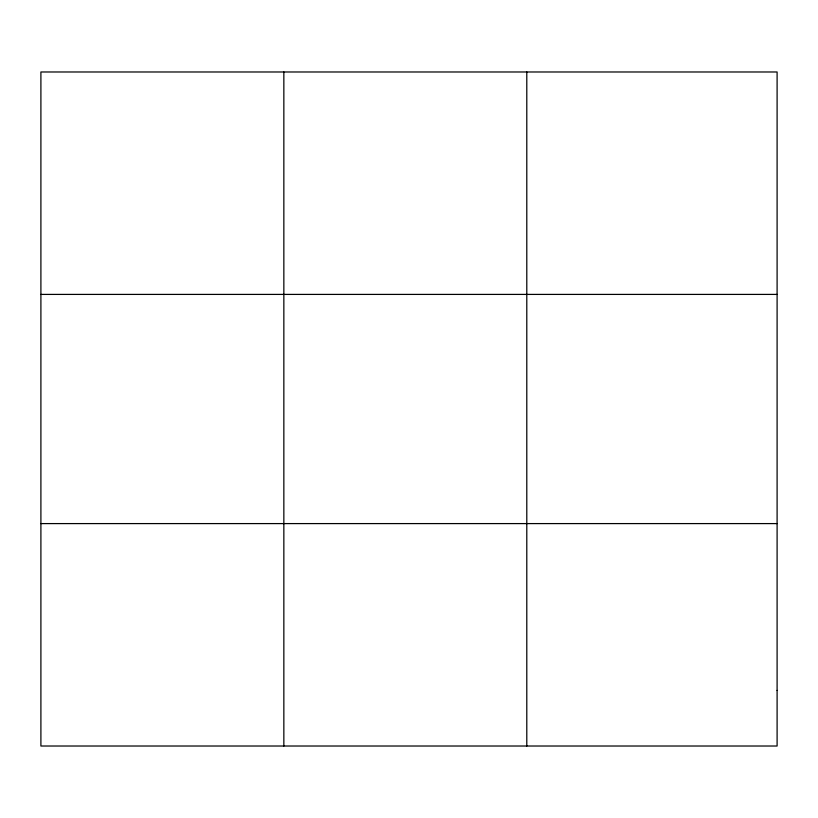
<?xml version="1.0" encoding="UTF-8"?>
<svg xmlns="http://www.w3.org/2000/svg" width="818" height="818" viewBox="0 0 818 818"><rect width="100%" height="100%" fill="white"/><g stroke="black" fill="none" stroke-linecap="round" stroke-linejoin="round"><path stroke-width="1.23" d="M283.846 746.016L283.846 71.984M526.792 746.016L526.792 71.984M40.9 294.408L777.1 294.408M40.9 523.592L777.1 523.592M777.1 690.412L777.1 746.016L40.9 746.016L40.9 71.984L777.1 71.984L777.1 690.412"/></g></svg>
